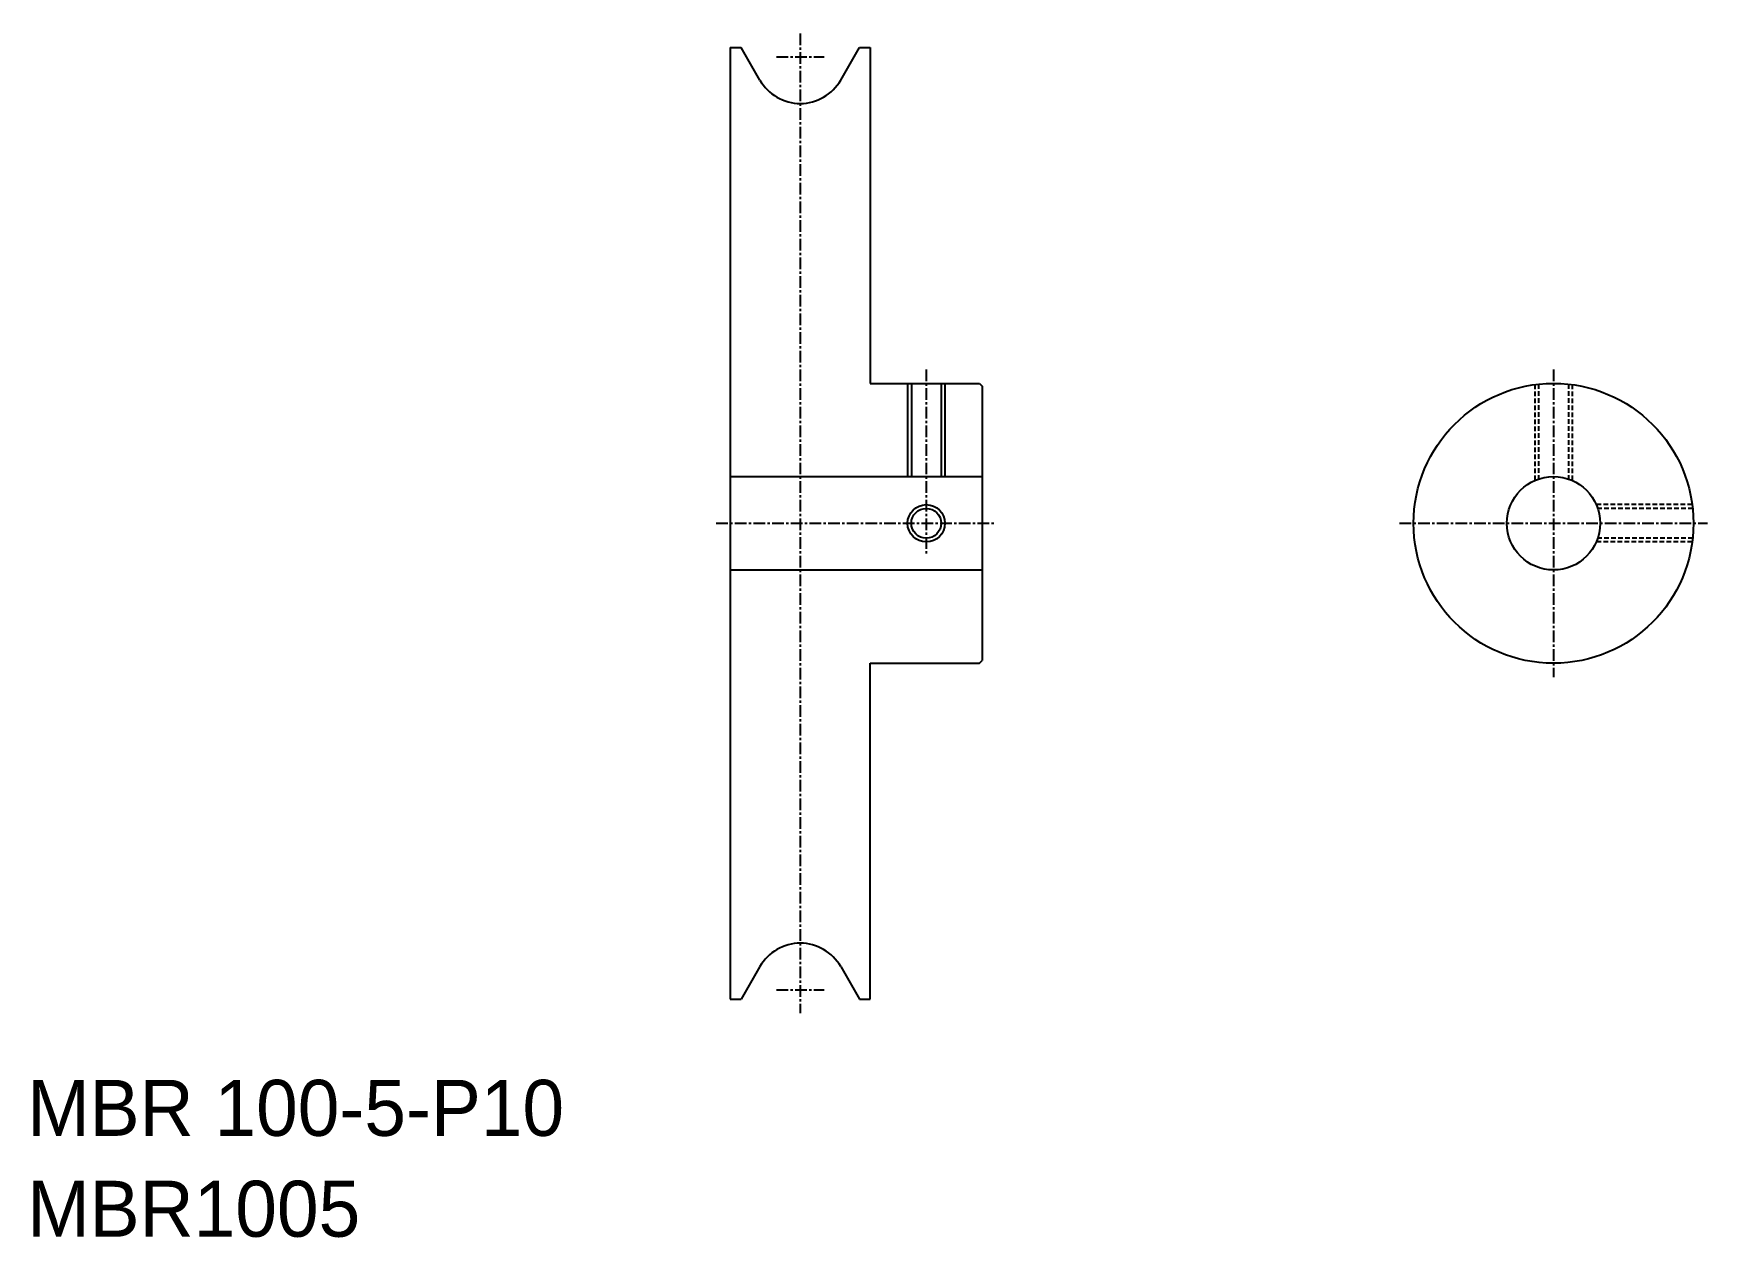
# Model space of a CAD drawing. Extents: x -285 to -106, y -61 to 68.
import ezdxf

# ---------------------------------------------------------------- set-up
doc = ezdxf.new("R2010")
doc.units = 0
doc.linetypes.add('CENTER', pattern=[2, 1.25, -0.25, 0.25, -0.25])
doc.linetypes.add('DASHED', pattern=[0.75, 0.5, -0.25])
doc.layers.get('0').update_dxf_attribs({"linetype": 'CONTINUOUS'})
doc.layers.add('CENTER', color=1, linetype='CENTER')

msp = doc.modelspace()

# ---------------------------------------------------------------- linework, layer by layer
at = {"color": 7, "linetype": 'CONTINUOUS'}
for p, q in [((-210.65, 66.65), (-210.65, -35.35)), ((-210.65, 66.65), (-209.5, 66.65)), ((-207.48, 63.15), (-209.5, 66.65)), ((-198.82, 63.15), (-196.8, 66.65)), ((-196.8, 66.65), (-195.65, 66.65)), ((-195.65, 66.65), (-195.65, 30.65)), ((-195.65, 63.27), (-195.65, 63.27)), ((-195.65, 59.9), (-195.65, 59.9)), ((-195.65, 30.65), (-183.95, 30.65)), ((-191.25, 30.65), (-191.25, 20.65)), ((-188.05, 30.65), (-188.05, 20.65)), ((-183.95, 30.65), (-183.65, 30.35)), ((-183.65, 30.35), (-183.65, 0.95)), ((-210.65, 20.65), (-183.65, 20.65)), ((-210.65, 10.65), (-183.65, 10.65)), ((-195.65, 0.65), (-183.95, 0.65)), ((-195.65, -35.35), (-195.65, 0.65)), ((-183.95, 0.65), (-183.65, 0.95)), ((-195.65, -28.6), (-195.65, -28.6)), ((-207.48, -31.85), (-209.5, -35.35)), ((-198.82, -31.85), (-196.8, -35.35)), ((-195.65, -31.98), (-195.65, -31.98)), ((-210.65, -35.35), (-209.5, -35.35)), ((-196.8, -35.35), (-195.65, -35.35))]:
    msp.add_line(p, q, dxfattribs=at)
at = {"color": 3, "linetype": 'CONTINUOUS'}
for p, q in [((-191.65, 30.65), (-191.65, 20.65)), ((-187.65, 30.65), (-187.65, 20.65))]:
    msp.add_line(p, q, dxfattribs=at)
at = {"color": 3, "linetype": 'DASHED'}
for p, q in [((-124.43, 30.51), (-124.43, 20.23)), ((-124.03, 30.56), (-124.03, 20.39)), ((-120.83, 30.56), (-120.83, 20.39)), ((-120.43, 30.51), (-120.43, 20.23)), ((-107.56, 17.65), (-117.84, 17.65)), ((-107.51, 17.25), (-117.69, 17.25)), ((-107.56, 13.65), (-117.84, 13.65)), ((-107.51, 14.05), (-117.69, 14.05))]:
    msp.add_line(p, q, dxfattribs=at)
at = {"color": 7, "linetype": 'CONTINUOUS'}
for centre, radius in [((-122.43, 15.65), 15), ((-122.43, 15.65), 5), ((-189.65, 15.65), 1.6)]:
    msp.add_circle(centre, radius, dxfattribs=at)
at = {"color": 3, "linetype": 'CONTINUOUS'}
msp.add_circle((-189.65, 15.65), 2, dxfattribs=at)
at = {"color": 7, "linetype": 'CONTINUOUS'}
for centre, start, end in [((-203.15, 65.65), 210, 330), ((-203.15, -34.35), 30, 150)]:
    msp.add_arc(centre, 5, start, end, dxfattribs=at)
at = {"layer": 'CENTER', "color": 1, "linetype": 'CENTER'}
for p, q in [((-203.15, 68.15), (-203.15, -36.85)), ((-205.71, 65.65), (-200.59, 65.65)), ((-189.65, 32.15), (-189.65, 12.15)), ((-122.43, 32.15), (-122.43, -0.85)), ((-212.15, 15.65), (-182.15, 15.65)), ((-212.15, 15.65), (-182.15, 15.65)), ((-138.93, 15.65), (-105.93, 15.65)), ((-205.71, -34.35), (-200.59, -34.35))]:
    msp.add_line(p, q, dxfattribs=at)

# ---------------------------------------------------------------- texts
at = {"color": 7, "linetype": 'CONTINUOUS'}
for s, p in [('MBR 100-5-P10', (-285.99, -50)), ('MBR1005', (-285.99, -60.81))]:
    msp.add_text(s, height=6, dxfattribs=at).set_placement(p)

doc.saveas('drawing.dxf')
